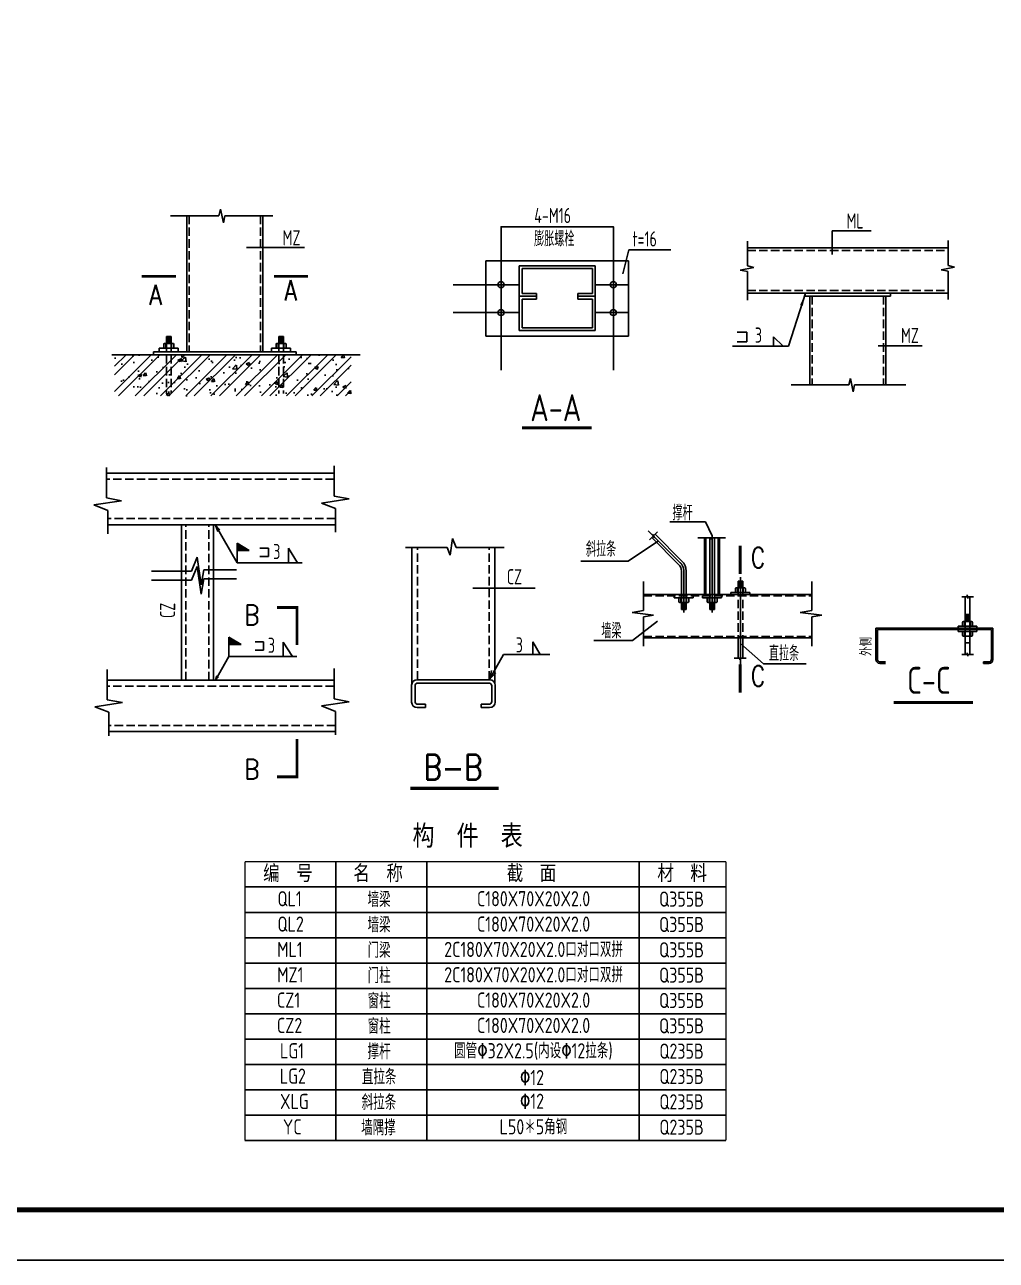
# Model space of a CAD drawing. Extents: x 9834882 to 10005569, y 1691670 to 2510806.
# Drawn here: x 9960684 to 9989505, y 1857607 to 1894284 of the extents above; entities that cross this region are included whole.
import ezdxf
from ezdxf.enums import TextEntityAlignment as Align

# ---------------------------------------------------------------- set-up
doc = ezdxf.new("R2010")
doc.units = 0
doc.header["$LTSCALE"] = 1000
doc.header["$MEASUREMENT"] = 0
for name, pattern in [('DASH', [0.35, 0.25, -0.1]), ('DASHDOT', [25.4, 12.7, -6.35, 0, -6.35]), ('DOTE', [2.42, 2, -0.2, 0.02, -0.2])]:
    doc.linetypes.add(name, pattern=pattern)
doc.layers.get('0').update_dxf_attribs({"linetype": 'CONTINUOUS'})
for name, color, linetype in [('03', 3, 'CONTINUOUS'), ('D', 4, 'CONTINUOUS'), ('DHX', 1, 'DASHDOT'), ('DIM', 3, 'CONTINUOUS'), ('DOTE', 8, 'DOTE'), ('L3', 3, 'CONTINUOUS'), ('PUB_TEXT', 7, 'CONTINUOUS'), ('PUB_TITLE', 4, 'CONTINUOUS'), ('一般文字', 6, 'CONTINUOUS')]:
    doc.layers.add(name, color=color, linetype=linetype)
doc.styles.add('-宋体', font='')
doc.styles.add('_HZTXT', font='atssdeng.shx', dxfattribs={"width": 0.8, "bigfont": 'atssdchn.shx'})
doc.styles.add('_TXT', font='SIMPLEX.shx', dxfattribs={"width": 0.6})
doc.styles.add('ROMANS', font='romans.shx', dxfattribs={"width": 0.75, "height": 300, "bigfont": 'hztxt.shx'})
doc.styles.add('TSSD_REIN', font='atssdeng.shx', dxfattribs={"width": 0.7, "bigfont": 'atssdchn.shx'})
doc.styles.get('-宋体').set_extended_font_data('SimSun')

# ---------------------------------------------------------------- blocks, each defined once
blk = doc.blocks.new('*X40')
at = {"color": 0}
for p, q in [((20847, 8048), (20858, 8059)), ((20849, 8033), (20878, 8062)), ((20851, 8017), (20898, 8064)), ((20861, 8009), (20918, 8066)), ((20881, 8012), (20920, 8050)), ((20901, 8014), (20922, 8035)), ((20921, 8017), (20924, 8019))]:
    blk.add_line(p, q, dxfattribs=at)
blk = doc.blocks.new('*X39')
at = {"color": 0}
for p, q in [((20622, 8017), (20636, 8031)), ((20624, 8002), (20656, 8034)), ((20626, 7986), (20676, 8036)), ((20639, 7981), (20692, 8035)), ((20659, 7984), (20694, 8020)), ((20679, 7986), (20696, 8004))]:
    blk.add_line(p, q, dxfattribs=at)
blk = doc.blocks.new('*X41')
at = {"color": 0}
for p, q in [((22073, 7790), (22086, 7802)), ((22085, 7787), (22100, 7802)), ((22099, 7787), (22114, 7802)), ((22113, 7787), (22128, 7802)), ((22127, 7787), (22142, 7802)), ((22142, 7787), (22157, 7802)), ((22156, 7787), (22171, 7802)), ((22170, 7787), (22185, 7802)), ((22184, 7787), (22199, 7802)), ((22198, 7787), (22213, 7802)), ((22212, 7787), (22227, 7802)), ((22226, 7787), (22241, 7802)), ((22241, 7787), (22256, 7802)), ((22255, 7787), (22270, 7802)), ((22269, 7787), (22284, 7802)), ((22283, 7787), (22298, 7802)), ((22297, 7787), (22312, 7802)), ((22311, 7787), (22326, 7802)), ((22325, 7787), (22340, 7802)), ((22340, 7787), (22355, 7802)), ((22354, 7787), (22369, 7802)), ((22368, 7787), (22383, 7802)), ((22382, 7787), (22397, 7802)), ((22396, 7787), (22411, 7802)), ((22410, 7787), (22425, 7802)), ((22424, 7787), (22439, 7802)), ((22439, 7787), (22454, 7802)), ((22453, 7787), (22468, 7802)), ((22467, 7787), (22482, 7802)), ((22481, 7787), (22496, 7802)), ((22495, 7787), (22510, 7802)), ((22509, 7787), (22524, 7802)), ((22523, 7787), (22538, 7802)), ((22538, 7787), (22553, 7802)), ((22552, 7787), (22567, 7802)), ((22566, 7787), (22581, 7802)), ((22580, 7787), (22595, 7802)), ((22594, 7787), (22609, 7802)), ((22608, 7787), (22623, 7802)), ((22622, 7787), (22626, 7791))]:
    blk.add_line(p, q, dxfattribs=at)
blk = doc.blocks.new('*X42')
at = {"color": 0}
for p, q in [((20622, 8017), (20636, 8031)), ((20624, 8002), (20656, 8034)), ((20626, 7986), (20676, 8036)), ((20639, 7981), (20692, 8035)), ((20659, 7984), (20694, 8020)), ((20679, 7986), (20696, 8004))]:
    blk.add_line(p, q, dxfattribs=at)
blk = doc.blocks.new('XHFY')
for p, q in [((0, 2.53), (0, 4.03)), ((0, 4.03), (2.5, 2.53)), ((0, 1.03), (0, 2.53)), ((0, 2.53), (2.5, 2.53)), ((0, 1.03), (0, 0))]:
    blk.add_line(p, q)
for points in [[(2.5, 2.53), (0, 2.53), (0, 4.03), (2.5, 2.53)], [(0, 4.03), (2.5, 2.53), (0, 4.03), (2.5, 2.53)], [(2.5, 2.53), (0, 2.53), (0, 4.03), (0, 2.53)]]:
    blk.add_solid(points)

msp = doc.modelspace()

# ---------------------------------------------------------------- hatches: boundary and pattern name
h = msp.add_hatch()
h.set_pattern_fill('ANSI32', color=256, scale=1410.87744, style=0)
h.set_pattern_definition([(45, (2413262.3, -9698903.65), (-374.115377, 374.115377), []), (45, (2413511.7, -9698903.65), (-374.115377, 374.115377), [])])
h.paths.add_polyline_path([(9970363.8, 1884488.5), (9968614.6, 1884488.5), (9964381.9, 1884488.5), (9963346.2, 1884488.5), (9963346.2, 1883264.1), (9970363.8, 1883264.1)])
h = msp.add_hatch()
h.set_pattern_fill('AR-CONC', color=256, scale=141.087744, style=0)
h.set_pattern_definition([(50, (2413262.3, -9698903.65), (1011.96621, -88.53557), [105.81581, -1163.97389]), (355, (2413262.3, -9698903.6), (-195.76113, 1061.25091), [84.65265, -931.17911]), (100.4514, (2413346.6, -9698911), (816.205835, 972.714696), [89.929596, -989.22559]), (46.1842, (2413262.3, -9698621.5), (1505.74632, -233.52704), [158.72371, -1745.96083]), (96.6356, (2413387.8, -9698641), (1318.69453, 1374.36093), [134.8944, -1483.83815]), (351.1842, (2413262.3, -9698621.5), (1318.69345, 1374.36196), [126.97897, -1396.76867]), (21, (2413403.4, -9698692), (842.162694, -568.04591), [105.81581, -1163.97389]), (326, (2413403.4, -9698692), (343.28811, 1023.09784), [84.65265, -931.17911]), (71.4514, (2413473.6, -9698739.4), (1185.45115, 455.051), [89.929596, -989.22559]), (37.5, (2413262.3, -9698903.65), (17.156066, 469.672428), [0, -919.89209, 0, -945.287885, 0, -934.706304]), (7.5, (2413262.3, -9698903.65), (371.158876, 556.466586), [0, -538.955182, 0, -898.72893, 0, -356.246554]), (327.5, (2412947.7, -9698903.65), (753.158032, -31.82216), [0, -352.71936, 0, -1100.484403, 0, -1460.25815]), (317.5, (2412806.6, -9698903.65), (822.80421, 141.23586), [0, -458.535168, 0, -730.834514, 0, -1036.99492])])
h.paths.add_polyline_path([(9970363.8, 1884488.5), (9968614.6, 1884488.5), (9964381.9, 1884488.5), (9963346.2, 1884488.5), (9963346.2, 1883264.1), (9970363.8, 1883264.1)])

# ---------------------------------------------------------------- linework, layer by layer
at = {"const_width": 93.3}
msp.add_lwpolyline([(9972121.8, 1871614.9), (9974745.9, 1871614.9)], dxfattribs=at)
at = {"layer": '03'}
msp.add_line((9969160, 1884488.5), (9970477.6, 1884488.5), dxfattribs=at)
at = {"layer": '03', "const_width": 84.7}
for points in [[(9964157.2, 1886813.7), (9965170.2, 1886813.7)], [(9968075.2, 1886813.7), (9969088.2, 1886813.7)], [(9981904.8, 1878823.6), (9981904.8, 1877983.8)], [(9968760.4, 1875866.5), (9968760.4, 1876987), (9968167.4, 1876987)], [(9981904.8, 1874460.5), (9981904.8, 1875300.3)], [(9968760.4, 1873078), (9968760.4, 1871957.5), (9968167.4, 1871957.5)]]:
    msp.add_lwpolyline(points, dxfattribs=at)
at = {"layer": 'D'}
for p, q in [((9965011.9, 1888613.3), (9966446.4, 1888613.3)), ((9965493.3, 1888613.3), (9965493.3, 1884573.2)), ((9966446.4, 1888613.3), (9966493.8, 1888803.8)), ((9966493.8, 1888803.8), (9966575.6, 1888401.7)), ((9966575.6, 1888401.7), (9966615.7, 1888613.3)), ((9966615.7, 1888613.3), (9968040.7, 1888613.3)), ((9967750.7, 1888613.3), (9967750.7, 1884573.2)), ((9984640.1, 1887464.6), (9984640.1, 1888168.8)), ((9984640.1, 1888168.8), (9985798.1, 1888168.8)), ((9982121, 1887861.3), (9982121, 1887125.9)), ((9988078.4, 1887874.4), (9988078.4, 1887139)), ((9968984.7, 1887668.5), (9967266.8, 1887668.5)), ((9978427.9, 1886886.4), (9978600.1, 1887603.1)), ((9978600.1, 1887603.1), (9979850.1, 1887603.1)), ((9982121, 1887662.4), (9988078.4, 1887662.4)), ((9974365.1, 1887271), (9974365.1, 1885034.7)), ((9974365.1, 1887271), (9978597.8, 1887271)), ((9975352.7, 1887129.9), (9977610.2, 1887129.9)), ((9975352.7, 1887129.9), (9975352.7, 1885202.6)), ((9975437.4, 1887045.2), (9977525.5, 1887045.2)), ((9975437.4, 1887045.2), (9975437.4, 1886309.3)), ((9977525.5, 1887045.2), (9977525.5, 1886309.3)), ((9977610.2, 1887129.9), (9977610.2, 1885202.6)), ((9978597.8, 1887271), (9978597.8, 1885034.7)), ((9982311.4, 1887078.5), (9981909.3, 1886996.7)), ((9982121, 1887125.9), (9982311.4, 1887078.5)), ((9988268.9, 1887091.6), (9987866.8, 1887009.8)), ((9988078.4, 1887139), (9988268.9, 1887091.6)), ((9981909.3, 1886996.7), (9982121, 1886956.6)), ((9982121, 1886956.6), (9982121, 1886110.2)), ((9987866.8, 1887009.8), (9988078.4, 1886969.7)), ((9988078.4, 1886969.7), (9988078.4, 1886123.3)), ((9975437.4, 1886309.3), (9975867.2, 1886309.3)), ((9975867.2, 1886309.3), (9975867.2, 1886140)), ((9977525.5, 1886309.3), (9977095.7, 1886309.3)), ((9977095.7, 1886309.3), (9977095.7, 1886140)), ((9982121, 1886313.3), (9988078.4, 1886313.3)), ((9983842.9, 1886313.3), (9983337.3, 1884739.4)), ((9983831.7, 1886313.3), (9983831.7, 1886228.7)), ((9986371.3, 1886313.3), (9986371.3, 1886228.7)), ((9975352.7, 1886224.7), (9975867.2, 1886224.7)), ((9975437.4, 1886140), (9975867.2, 1886140)), ((9975437.4, 1886140), (9975437.4, 1885287.3)), ((9977610.2, 1886224.7), (9977095.7, 1886224.7)), ((9977525.5, 1886140), (9977095.7, 1886140)), ((9977525.5, 1886140), (9977525.5, 1885287.3)), ((9983831.7, 1886228.7), (9986371.3, 1886228.7)), ((9983972.8, 1886228.7), (9983972.8, 1883593.1)), ((9986230.2, 1886228.7), (9986230.2, 1883593.1)), ((9975352.7, 1885202.6), (9977610.2, 1885202.6)), ((9975437.4, 1885287.3), (9977525.5, 1885287.3)), ((9964835.4, 1884825.4), (9965076.1, 1884825.4)), ((9964870, 1884685.4), (9964870, 1884825.4)), ((9964885.7, 1885028.3), (9965025.7, 1885028.3)), ((9964885.7, 1884825.4), (9964885.7, 1885028.3)), ((9965025.7, 1884825.4), (9964885.7, 1884825.4)), ((9965025.7, 1884825.4), (9965025.7, 1885028.3)), ((9965025.7, 1885028.3), (9965025.7, 1884825.4)), ((9965041.4, 1884685.4), (9965041.4, 1884825.4)), ((9968408.7, 1884825.4), (9968168, 1884825.4)), ((9968202.7, 1884685.4), (9968202.7, 1884825.4)), ((9968358.3, 1885028.3), (9968218.4, 1885028.3)), ((9968218.4, 1884825.4), (9968218.4, 1885028.3)), ((9968218.4, 1885028.3), (9968218.4, 1884825.4)), ((9968218.4, 1884825.4), (9968358.3, 1884825.4)), ((9968358.3, 1884825.4), (9968358.3, 1885028.3)), ((9968374, 1884685.4), (9968374, 1884825.4)), ((9974365.1, 1885034.7), (9978597.8, 1885034.7)), ((9981820.6, 1885157), (9982102.7, 1885157)), ((9981820.6, 1884874.8), (9982102.7, 1884874.8)), ((9982102.7, 1885157), (9982102.7, 1884874.8)), ((9983182.2, 1884739.4), (9982900.1, 1885021.6)), ((9982900.1, 1885021.6), (9982900.1, 1884739.4)), ((9963272.3, 1884488.5), (9970632.9, 1884488.5)), ((9964505.7, 1884573.2), (9964505.7, 1884488.5)), ((9964505.7, 1884573.2), (9968738.3, 1884573.2)), ((9964505.7, 1884488.5), (9968738.3, 1884488.5)), ((9964675.8, 1884685.4), (9965235.6, 1884685.4)), ((9964675.8, 1884573.2), (9964675.8, 1884685.4)), ((9964807.4, 1884685.4), (9964807.4, 1884797.4)), ((9965104, 1884685.4), (9965104, 1884797.4)), ((9965235.6, 1884573.2), (9965235.6, 1884685.4)), ((9968568.3, 1884685.4), (9968008.4, 1884685.4)), ((9968008.4, 1884573.2), (9968008.4, 1884685.4)), ((9968140, 1884685.4), (9968140, 1884797.4)), ((9968436.7, 1884685.4), (9968436.7, 1884797.4)), ((9968568.3, 1884573.2), (9968568.3, 1884685.4)), ((9968738.3, 1884573.2), (9968738.3, 1884488.5)), ((9983337.3, 1884739.4), (9981680.9, 1884739.4)), ((9987302.5, 1884748.4), (9985997.7, 1884748.4)), ((9985128.3, 1883593.1), (9985175.7, 1883783.6)), ((9985175.7, 1883783.6), (9985257.5, 1883381.5)), ((9983419.4, 1883593.1), (9985128.3, 1883593.1)), ((9985257.5, 1883381.5), (9985297.6, 1883593.1)), ((9985297.6, 1883593.1), (9986822.5, 1883593.1)), ((9969858.4, 1880289.1), (9969858.4, 1881191.6)), ((9963105.6, 1880236.6), (9963105.6, 1881139.2)), ((9963105.6, 1880970.8), (9969858.4, 1880970.8)), ((9962736.1, 1880031.5), (9963557.2, 1880154.6)), ((9963557.2, 1880154.6), (9963105.6, 1880236.6)), ((9969489, 1880083.9), (9970310, 1880207)), ((9969899.5, 1879919.8), (9969489, 1880083.9)), ((9970310, 1880207), (9969858.4, 1880289.1)), ((9963146.6, 1879867.4), (9962736.1, 1880031.5)), ((9963146.6, 1879170), (9963146.6, 1879867.4)), ((9969899.5, 1879222.4), (9969899.5, 1879919.8)), ((9969901.9, 1879443.3), (9963146.6, 1879443.3)), ((9965336.3, 1874826.9), (9965336.3, 1879443.3)), ((9966284.1, 1874826.9), (9966284.1, 1879443.3)), ((9966339.5, 1879431.1), (9966986.6, 1878310.3)), ((9966339.5, 1879431.1), (9966469, 1879287.8)), ((9966339.5, 1879431.1), (9966409.9, 1879237.2)), ((9980876.2, 1879525.7), (9979825.1, 1879525.7)), ((9981074.3, 1879112.1), (9980876.2, 1879525.7)), ((9973304.5, 1878537.4), (9973374.3, 1879030.3)), ((9973374.3, 1879030.3), (9973478.9, 1878769)), ((9979484.5, 1878959.6), (9978584, 1878358.5)), ((9979321.2, 1879092.8), (9979217.2, 1878988.8)), ((9980082.4, 1878263.3), (9979286.7, 1879058.3)), ((9979361.3, 1879063.5), (9979303.6, 1879150.8)), ((9979303.6, 1879150.8), (9979347.3, 1879119)), ((9979321.2, 1879092.8), (9979361.3, 1879063.5)), ((9979347.3, 1879119), (9979455, 1879226.8)), ((9980181.3, 1878362.3), (9979385.6, 1879157.3)), ((9980649.5, 1879053.2), (9981053.9, 1879053.2)), ((9980822.3, 1879053.2), (9980780.3, 1879053.2)), ((9980850.3, 1877370.5), (9980850.3, 1879053.2)), ((9980892.3, 1877370.5), (9980892.3, 1879053.2)), ((9981004.3, 1877370.5), (9981004.3, 1879053.2)), ((9981053.9, 1879053.2), (9981060.7, 1879004.1)), ((9981060.7, 1879004.1), (9981081.7, 1879106.6)), ((9981081.7, 1879106.6), (9981090.1, 1879053.2)), ((9981090.1, 1879053.2), (9981473, 1879053.2)), ((9981144.2, 1877370.5), (9981144.2, 1879053.2)), ((9981256.2, 1877370.5), (9981256.2, 1879053.2)), ((9981298.2, 1877370.5), (9981298.2, 1879053.2)), ((9981368.2, 1879053.2), (9981326.2, 1879053.2)), ((9967660.4, 1878750.7), (9967911.2, 1878750.7)), ((9967911.2, 1878750.7), (9967911.2, 1878499.8)), ((9968504, 1878741.8), (9968504, 1878310.2)), ((9968504, 1878741.8), (9968779.9, 1878310.2)), ((9971978.2, 1878769), (9973217.4, 1878769)), ((9972169.2, 1874723.9), (9972169.2, 1878769)), ((9973217.4, 1878769), (9973304.5, 1878537.4)), ((9973478.9, 1878769), (9974907.6, 1878769)), ((9974632, 1874724), (9974632, 1878769)), ((9965632.3, 1878065), (9965796.4, 1878475.5)), ((9965796.4, 1878475.5), (9965919.5, 1877654.4)), ((9966986.8, 1878310.2), (9968915.9, 1878310.2)), ((9967660.4, 1878499.8), (9967911.2, 1878499.8)), ((9978584, 1878358.5), (9977178.8, 1878358.5)), ((9964440.9, 1878065), (9965632.3, 1878065)), ((9965632.3, 1877791.1), (9965796.4, 1878201.7)), ((9965796.4, 1878201.7), (9965919.5, 1877380.6)), ((9965919.5, 1877654.4), (9966001.5, 1878106)), ((9966001.5, 1878106), (9966967, 1878106)), ((9980164.5, 1877370.5), (9980164.5, 1878065.2)), ((9980304.4, 1877370.5), (9980304.4, 1878065.2)), ((9964440.9, 1877791.1), (9965632.3, 1877791.1)), ((9965919.5, 1877380.6), (9966001.5, 1877832.2)), ((9966001.5, 1877832.2), (9966967, 1877832.2)), ((9973981.1, 1877556.1), (9975822.2, 1877556.1)), ((9979041.4, 1877756.7), (9979041.4, 1876893.3)), ((9981765.7, 1877426.4), (9981765.7, 1877538.4)), ((9982034.4, 1877566.4), (9981793.7, 1877566.4)), ((9981828.4, 1877426.4), (9981828.4, 1877566.4)), ((9981984.1, 1877769.4), (9981844.1, 1877769.4)), ((9981844.1, 1877566.4), (9981844.1, 1877769.4)), ((9981844.1, 1877769.4), (9981844.1, 1877566.4)), ((9981844.1, 1877566.4), (9981984.1, 1877566.4)), ((9981984.1, 1877566.4), (9981984.1, 1877769.4)), ((9981999.7, 1877426.4), (9981999.7, 1877566.4)), ((9982062.4, 1877426.4), (9982062.4, 1877538.4)), ((9984033.3, 1877756.7), (9984033.3, 1876893.3)), ((9979041.4, 1877370.5), (9984033.3, 1877370.5)), ((9979954.5, 1877328.5), (9979954.5, 1877272.5)), ((9980514.4, 1877272.5), (9979954.5, 1877272.5)), ((9980086.1, 1877272.5), (9980086.1, 1877160.5)), ((9980354.8, 1877132.5), (9980114.1, 1877132.5)), ((9980148.8, 1877272.5), (9980148.8, 1877132.5)), ((9980164.5, 1877370.5), (9980165.8, 1876929.6)), ((9980164.5, 1877132.5), (9980304.4, 1877132.5)), ((9980304.4, 1876929.6), (9980304.4, 1877370.5)), ((9980320.1, 1877272.5), (9980320.1, 1877132.5)), ((9980382.8, 1877272.5), (9980382.8, 1877160.5)), ((9980514.4, 1877328.5), (9980514.4, 1877272.5)), ((9980822.3, 1877370.5), (9980780.3, 1877370.5)), ((9980794.3, 1877328.5), (9980794.3, 1877272.5)), ((9981354.2, 1877272.5), (9980794.3, 1877272.5)), ((9980925.9, 1877272.5), (9980925.9, 1877160.5)), ((9981194.6, 1877132.5), (9980953.9, 1877132.5)), ((9980988.6, 1877272.5), (9980988.6, 1877132.5)), ((9981004.3, 1877370.5), (9981005.6, 1876929.6)), ((9981004.3, 1877132.5), (9981144.2, 1877132.5)), ((9981144.2, 1876929.6), (9981144.2, 1877370.5)), ((9981159.9, 1877272.5), (9981159.9, 1877132.5)), ((9981222.6, 1877272.5), (9981222.6, 1877160.5)), ((9981354.2, 1877328.5), (9981354.2, 1877272.5)), ((9982194, 1877426.4), (9981634.1, 1877426.4)), ((9981634.1, 1877370.5), (9981634.1, 1877426.4)), ((9982194, 1877370.5), (9982194, 1877426.4)), ((9988634.1, 1877303.9), (9988481.6, 1877303.9)), ((9988579.9, 1876570.8), (9988579.9, 1877303.9)), ((9988642.4, 1877357.3), (9988634.1, 1877303.9)), ((9988663.5, 1877254.8), (9988642.4, 1877357.3)), ((9988670.2, 1877303.9), (9988663.5, 1877254.8)), ((9988834.1, 1877303.9), (9988670.2, 1877303.9)), ((9988719.9, 1876570.8), (9988719.9, 1877303.9)), ((9979041.4, 1876893.3), (9978699.3, 1876838.2)), ((9978699.3, 1876838.2), (9979339.7, 1876756.2)), ((9979339.7, 1876756.2), (9979041.4, 1876704.6)), ((9980304.4, 1876929.6), (9980164.5, 1876929.6)), ((9981144.2, 1876929.6), (9981004.3, 1876929.6)), ((9984033.3, 1876893.3), (9983691.3, 1876838.2)), ((9983691.3, 1876838.2), (9984331.7, 1876756.2)), ((9984331.7, 1876756.2), (9984033.3, 1876704.6)), ((9988579.9, 1876570.8), (9988579.9, 1876773.8)), ((9988579.9, 1876773.8), (9988719.9, 1876773.8)), ((9988719.9, 1876773.8), (9988719.9, 1876570.8)), ((9979041.4, 1876704.6), (9979041.4, 1875833.3)), ((9984033.3, 1876704.6), (9984033.3, 1875833.3)), ((9988369.9, 1876430.9), (9988929.8, 1876430.9)), ((9988369.9, 1876374.9), (9988369.9, 1876430.9)), ((9988501.5, 1876430.9), (9988501.5, 1876542.8)), ((9988529.5, 1876570.8), (9988770.2, 1876570.8)), ((9988564.2, 1876430.9), (9988564.2, 1876570.8)), ((9988579.9, 1876136.9), (9988579.9, 1876570.8)), ((9988719.9, 1876570.8), (9988579.9, 1876570.8)), ((9988719.9, 1876136.9), (9988719.9, 1876570.8)), ((9988735.6, 1876430.9), (9988735.6, 1876570.8)), ((9988798.2, 1876430.9), (9988798.2, 1876542.8)), ((9988929.8, 1876374.9), (9988929.8, 1876430.9)), ((9979041.4, 1876082.8), (9984033.3, 1876082.8)), ((9981844.1, 1876082.8), (9981844.1, 1875476.4)), ((9981984.1, 1876082.8), (9981984.1, 1875476.4)), ((9985936.6, 1876374.9), (9985936.6, 1875437.1)), ((9985936.6, 1876374.9), (9989406.5, 1876374.9)), ((9985978.6, 1876332.9), (9985978.6, 1875451.1)), ((9989364.6, 1876332.9), (9985978.6, 1876332.9)), ((9988369.9, 1876332.9), (9988369.9, 1876276.9)), ((9988369.9, 1876276.9), (9988929.8, 1876276.9)), ((9988501.5, 1876276.9), (9988501.5, 1876164.9)), ((9988529.5, 1876136.9), (9988770.2, 1876136.9)), ((9988564.2, 1876276.9), (9988564.2, 1876136.9)), ((9988719.9, 1876136.9), (9988579.9, 1876136.9)), ((9988579.9, 1876136.9), (9988579.9, 1875934)), ((9988579.9, 1875589.1), (9988579.9, 1876136.9)), ((9988719.9, 1875934), (9988719.9, 1876136.9)), ((9988719.9, 1875589.1), (9988719.9, 1876136.9)), ((9988735.6, 1876276.9), (9988735.6, 1876136.9)), ((9988798.2, 1876276.9), (9988798.2, 1876164.9)), ((9988929.8, 1876332.9), (9988929.8, 1876276.9)), ((9989364.6, 1876332.9), (9989364.6, 1875451.1)), ((9989406.5, 1876374.9), (9989406.5, 1875437.1)), ((9967519, 1875967.7), (9967769.8, 1875967.7)), ((9967519, 1875716.9), (9967769.8, 1875716.9)), ((9967769.8, 1875967.7), (9967769.8, 1875716.9)), ((9968347.5, 1875958.8), (9968347.5, 1875527.3)), ((9968347.5, 1875958.8), (9968623.4, 1875527.3)), ((9975760.7, 1875589.4), (9975760.7, 1875967)), ((9975760.7, 1875967), (9975975.2, 1875589.4)), ((9978713.4, 1876008.7), (9977570.6, 1876008.7)), ((9981914.1, 1875920.9), (9982596.8, 1875314.9)), ((9988579.9, 1875934), (9988719.9, 1875934)), ((9966338.9, 1874826.9), (9966743.3, 1875527.3)), ((9966743.3, 1875527.3), (9968755.8, 1875527.3)), ((9974476.9, 1874870.1), (9974885.1, 1875589.4)), ((9974885.1, 1875589.4), (9976264.8, 1875589.4)), ((9981729.8, 1875476.4), (9981893.7, 1875476.4)), ((9981893.7, 1875476.4), (9981900.5, 1875427.2)), ((9981900.5, 1875427.2), (9981921.5, 1875529.8)), ((9981921.5, 1875529.8), (9981929.9, 1875476.4)), ((9981929.9, 1875476.4), (9982082.3, 1875476.4)), ((9983867.6, 1875314.9), (9982596.8, 1875314.9)), ((9986216.5, 1875325.1), (9986048.6, 1875325.1)), ((9986216.5, 1875367.1), (9986062.6, 1875367.1)), ((9988634.1, 1875589.1), (9988481.6, 1875589.1)), ((9988642.4, 1875642.5), (9988634.1, 1875589.1)), ((9988663.5, 1875540), (9988642.4, 1875642.5)), ((9988670.2, 1875589.1), (9988663.5, 1875540)), ((9988834.1, 1875589.1), (9988670.2, 1875589.1)), ((9989126.6, 1875367.1), (9989280.6, 1875367.1)), ((9989126.6, 1875367.1), (9989126.6, 1875325.1)), ((9989126.6, 1875325.1), (9989294.6, 1875325.1)), ((9963133, 1874244.1), (9963133, 1875146.6)), ((9966338.9, 1874826.9), (9966385, 1874960.1)), ((9966338.9, 1874826.9), (9966431.5, 1874929.7)), ((9969858.4, 1874271.1), (9969858.4, 1875173.7)), ((9974476.9, 1874870.1), (9974526.8, 1875115.2)), ((9974476.9, 1874870.1), (9974656.2, 1875040.8)), ((9969858.4, 1874826.9), (9963145.9, 1874826.9)), ((9972162, 1874675.8), (9972162, 1874177.4)), ((9972261.7, 1874659.1), (9972261.7, 1874194)), ((9974473, 1874841.9), (9972335.2, 1874841.9)), ((9972344.8, 1874742.2), (9974456.4, 1874742.2)), ((9974539.5, 1874659.1), (9974539.5, 1874194)), ((9974639.2, 1874675.8), (9974639.2, 1874177.4)), ((9963584.6, 1874162), (9963133, 1874244.1)), ((9969489, 1874066), (9970310, 1874189.1)), ((9970310, 1874189.1), (9969858.4, 1874271.1)), ((9962763.5, 1874039), (9963584.6, 1874162)), ((9963174, 1873874.9), (9962763.5, 1874039)), ((9963174, 1873177.4), (9963174, 1873874.9)), ((9969899.5, 1873901.9), (9969489, 1874066)), ((9969899.5, 1873204.5), (9969899.5, 1873901.9)), ((9972328.1, 1874011.3), (9972577.3, 1874011.3)), ((9972344.8, 1874110.9), (9972577.3, 1874110.9)), ((9972577.3, 1874110.9), (9972577.3, 1874011.3)), ((9974223.9, 1874110.9), (9974456.4, 1874110.9)), ((9974223.9, 1874110.9), (9974223.9, 1874011.3)), ((9974223.9, 1874011.3), (9974473, 1874011.3)), ((9969901.9, 1873299.5), (9963174, 1873299.5))]:
    msp.add_line(p, q, dxfattribs=at)
at = {"layer": 'D', "linetype": 'DASH'}
for p, q in [((9965563.9, 1888613.3), (9965563.9, 1884573.2)), ((9967680.2, 1888613.3), (9967680.2, 1884573.2)), ((9982121, 1887577.7), (9988078.4, 1887577.7)), ((9982121, 1886398), (9988078.4, 1886398)), ((9984043.3, 1886228.7), (9984043.3, 1883593.1)), ((9986159.7, 1886228.7), (9986159.7, 1883593.1)), ((9964885.7, 1884825.4), (9964885.7, 1883341.7)), ((9965025.7, 1884825.4), (9965025.7, 1883341.7)), ((9968218.4, 1884825.4), (9968218.4, 1883341.7)), ((9968358.3, 1884825.4), (9968358.3, 1883341.7)), ((9969858.4, 1880791.1), (9963116.3, 1880791.1)), ((9969899.5, 1879623), (9963146.6, 1879623)), ((9965464.1, 1874826.9), (9965464.1, 1879443.3)), ((9966149.3, 1874826.9), (9966149.3, 1879443.3)), ((9972335.2, 1874841.9), (9972335.2, 1878769)), ((9974456.8, 1874841.9), (9974456.8, 1878769)), ((9981844.1, 1877566.4), (9981844.1, 1876082.8)), ((9981984.1, 1877566.4), (9981984.1, 1876082.8)), ((9979041.4, 1877328.5), (9984033.3, 1877328.5)), ((9979041.4, 1876120.7), (9984033.3, 1876120.7)), ((9969858.4, 1874647.2), (9963133, 1874647.2)), ((9969899.5, 1873479.2), (9963174, 1873479.2))]:
    msp.add_line(p, q, dxfattribs=at)
at = {"layer": 'D'}
msp.add_lwpolyline([(9978147.5, 1885740.2), (9978147.5, 1888285.2), (9974815.4, 1888285.2), (9974815.4, 1885740.2)], dxfattribs=at)
msp.add_lwpolyline([(9983842.9, 1886313.3, 0, 84.7, 0), (9983727.2, 1885953.2, 84.7, 84.7, 0)], format="xyseb", dxfattribs=at)
for centre in [(9974815.4, 1886565.5), (9978147.5, 1886565.5), (9974815.4, 1885740.2), (9978147.5, 1885740.2)]:
    msp.add_circle(centre, 90, dxfattribs=at)
for centre, radius, start, end in [((9964835.4, 1884797.4), 28, 90, 180), ((9964835.4, 1884797.4), 28, 90, 180), ((9965076.1, 1884797.4), 28, 0, 90), ((9968168, 1884797.4), 28, 90, 180), ((9968408.7, 1884797.4), 28, 0, 90), ((9968408.7, 1884797.4), 28, 0, 90), ((9966986.8, 1878310.4), 0.18, 210, 270), ((9979884.5, 1878065.2), 279.9, 0, 45.02515), ((9979884.5, 1878065.2), 419.9, 0, 45.02515), ((9981793.7, 1877538.4), 28, 90, 180), ((9982034.4, 1877538.4), 28, 0, 90), ((9982034.4, 1877538.4), 28, 0, 90), ((9980114.1, 1877160.5), 28, 180, 270), ((9980354.8, 1877160.5), 28, 270, 0), ((9980354.8, 1877160.5), 28, 270, 0), ((9980953.9, 1877160.5), 28, 180, 270), ((9981194.6, 1877160.5), 28, 270, 0), ((9981194.6, 1877160.5), 28, 270, 0), ((9988529.5, 1876542.8), 28, 90, 180), ((9988529.5, 1876542.8), 28, 90, 180), ((9988770.2, 1876542.8), 28, 0, 90), ((9988529.5, 1876164.9), 28, 180, 270), ((9988529.5, 1876164.9), 28, 180, 270), ((9988770.2, 1876164.9), 28, 270, 0), ((9986048.6, 1875437.1), 112, 180, 270), ((9986062.6, 1875451.1), 84, 180, 270), ((9989280.6, 1875451.1), 84, 270, 0), ((9989294.6, 1875437.1), 112, 270, 0), ((9972328.1, 1874675.8), 166.1, 90, 180), ((9972344.8, 1874659.1), 83.1, 90, 180), ((9974456.4, 1874659.1), 83.1, 0, 90), ((9974473, 1874675.8), 166.1, 0, 90), ((9972344.8, 1874194), 83.1, 180, 270), ((9974456.4, 1874194), 83.1, 270, 0), ((9972328.1, 1874177.4), 166.1, 180, 270), ((9974473, 1874177.4), 166.1, 270, 0)]:
    msp.add_arc(centre, radius, start, end, dxfattribs=at)
at = {"layer": 'DHX'}
for p, q in [((9980131.9, 1878312.8), (9979181.5, 1879262.2)), ((9981074.3, 1876835.5), (9981074.3, 1879112.1)), ((9980234.5, 1876835.5), (9980234.5, 1878065.2)), ((9981914.1, 1875305.6), (9981914.1, 1877889.8))]:
    msp.add_line(p, q, dxfattribs=at)
msp.add_arc((9979884.5, 1878065.2), 349.9, 0, 45.02515, dxfattribs=at)
at = {"layer": 'DIM'}
msp.add_line((9979456.9, 1876579.2), (9978713.4, 1876008.7), dxfattribs=at)
at = {"layer": 'DOTE', "color": 8, "linetype": 'DOTE', "ltscale": 1.5}
for p, q in [((9974815.4, 1886761.8), (9974815.4, 1884031.3)), ((9978147.5, 1886761.8), (9978147.5, 1884031.3)), ((9973389.7, 1886565.5), (9975352.7, 1886565.5)), ((9977610.2, 1886565.5), (9978597.8, 1886565.5)), ((9973389.7, 1885740.2), (9975352.7, 1885740.2)), ((9977610.2, 1885740.2), (9978597.8, 1885740.2))]:
    msp.add_line(p, q, dxfattribs=at)
at = {"layer": 'PUB_TEXT', "color": 150}
for p, q in [((9969916, 1861165.9), (9969916, 1869440.2)), ((9972615.7, 1861165.9), (9972615.7, 1869440.2)), ((9978916, 1861165.9), (9978916, 1869440.2)), ((9967215.7, 1868688), (9981487.1, 1868688)), ((9967215.7, 1867935.8), (9981487.1, 1867935.8)), ((9967215.7, 1867183.6), (9981487.1, 1867183.6)), ((9967215.7, 1866431.4), (9981487.1, 1866431.4)), ((9967215.7, 1865679.2), (9981487.1, 1865679.2)), ((9967215.7, 1864927), (9981487.1, 1864927)), ((9967215.7, 1864174.7), (9981487.1, 1864174.7)), ((9967215.7, 1864174.7), (9981487.1, 1864174.7)), ((9967215.7, 1864174.7), (9981487.1, 1864174.7)), ((9967215.7, 1864174.7), (9981487.1, 1864174.7)), ((9967215.7, 1864174.7), (9981487.1, 1864174.7)), ((9967215.7, 1864174.7), (9981487.1, 1864174.7)), ((9967215.7, 1864174.7), (9981487.1, 1864174.7)), ((9967215.7, 1863422.5), (9981487.1, 1863422.5)), ((9967215.7, 1862670.3), (9981487.1, 1862670.3)), ((9967215.7, 1861918.1), (9981487.1, 1861918.1)), ((9967215.7, 1861165.9), (9981487.1, 1861165.9))]:
    msp.add_line(p, q, dxfattribs=at)
at = {"layer": 'PUB_TEXT', "color": 150, "const_width": 39.7}
for points in [[(9967215.7, 1861165.9), (9967215.7, 1869440.2)], [(9967215.7, 1869440.2), (9981487.1, 1869440.2)], [(9981487.1, 1861165.9), (9981487.1, 1869440.2)], [(9967215.7, 1861165.9), (9981487.1, 1861165.9)]]:
    msp.add_lwpolyline(points, dxfattribs=at)
at = {"layer": 'PUB_TITLE'}
msp.add_lwpolyline([(9894118.7, 1857607.2), (10005568.7, 1857607.2), (10005568.7, 1920607.2), (9894118.7, 1920607.2)], close=True, dxfattribs=at)
at = {"layer": 'PUB_TITLE', "const_width": 150}
msp.add_lwpolyline([(9897868.7, 1859107.2), (10004068.7, 1859107.2), (10004068.7, 1919107.2), (9897868.7, 1919107.2)], close=True, dxfattribs=at)
at = {"layer": '一般文字', "color": 2, "const_width": 93.3}
for points in [[(9977503.9, 1882316.7), (9975437, 1882316.7)], [(9986465.6, 1874165.4), (9988813.6, 1874165.4)]]:
    msp.add_lwpolyline(points, dxfattribs=at)

# ---------------------------------------------------------------- block references
at = {"layer": 'D', "yscale": 2.799360000062734, "zscale": 2.799360000000001}
for name, p, xscale, rotation in [('*X39', (9949881.6, 1945093.7), 2.799359999853563, 262.8749836510982), ('*X39', (9983362.5, 1945093.7), -2.799359999853563, 97.12501634890182), ('*X41', (10002691.8, 1940709.4), -2.799360000062734, 90), ('*X41', (10003097.7, 1940709.4), -2.799360000062734, 90), ('*X39', (9996988.2, 1937834.8), -2.799359999853563, 97.12501634890182), ('*X40', (9995308.6, 1937834.8), -2.799359999853563, 97.12501634890182), ('*X40', (9996148.4, 1937834.8), -2.799359999853563, 97.12501634890182), ('*X42', (9973575.8, 1936839.2), 2.799359999853563, 262.8749836510982)]:
    msp.add_blockref(name, p, dxfattribs=dict(at, xscale=xscale, rotation=rotation))
at = {"layer": 'D', "xscale": 143.7605614885688, "yscale": 143.760561488336, "zscale": 143.7605614883944}
for p in [(9966986.8, 1878310.2), (9966743.3, 1875527.3)]:
    msp.add_blockref('XHFY', p, dxfattribs=at)

# ---------------------------------------------------------------- texts
at = {"layer": 'D', "style": 'TSSD_REIN', "width": 0.7}
for s, p in [('4-M16', (9975799.1, 1888394.9)), ('ML', (9985060.9, 1888232.9)), ('MZ', (9968333.9, 1887735.1)), ('膨胀螺栓', (9975795.9, 1887706.5)), ('t=16', (9978711.6, 1887700.5)), ('3', (9982345.3, 1884845.4)), ('MZ', (9986679.8, 1884835.5)), ('撑杆', (9979900.4, 1879572.4)), ('斜拉条', (9977333.3, 1878495.3)), ('3', (9968054.8, 1878421.8)), ('CZ', (9974983.6, 1877672.3)), ('墙梁', (9977788.5, 1876067.2)), ('3', (9967898.2, 1875638.9)), ('3', (9975250.4, 1875650.9)), ('直拉条', (9982759.3, 1875398.4))]:
    msp.add_text(s, height=450, dxfattribs=at).set_placement(p)
for s, height, p in [('CZ', 450, (9965147.3, 1876673.6)), ('外侧', 337.5, (9985807.1, 1875545.7))]:
    msp.add_text(s, height=height, rotation=90, dxfattribs=at).set_placement(p)
at = {"layer": 'L3', "style": 'ROMANS', "width": 0.8}
for s, p in [('A', (9968384.2, 1886097.3)), ('A', (9964378.7, 1885965.2)), ('B', (9967204.7, 1876459.3)), ('B', (9967204.7, 1871885.2))]:
    msp.add_text(s, height=600, dxfattribs=at).set_placement(p)
for p in [(9982434.5, 1878463.6), (9982434.5, 1874952.9)]:
    msp.add_text('C', height=600, dxfattribs=at).set_placement(p, align=Align.MIDDLE)
at = {"layer": 'PUB_TEXT', "style": '_TXT', "width": 0.8}
msp.add_text('B-B', height=746.5, dxfattribs=at).set_placement((9972516.8, 1871870.3))
at = {"layer": 'PUB_TEXT', "color": 150, "width": 0.8}
for s, height, style, p in [('构  件  表', 600, '-宋体', (9972186.7, 1869918.4)), ('编  号', 450, '-宋体', (9967755, 1868880.6)), ('名  称', 450, '-宋体', (9970431.6, 1868880.6)), ('截  面', 450, '-宋体', (9974981.6, 1868880.6)), ('材  料', 450, '-宋体', (9979449.4, 1868880.6)), ('QL1', 450, 'TSSD_REIN', (9968180.9, 1868114.7)), ('墙梁', 450, 'TSSD_REIN', (9970855.5, 1868089.9)), ('QL2', 450, 'TSSD_REIN', (9968180.9, 1867362.4)), ('墙梁', 450, 'TSSD_REIN', (9970855.5, 1867337.7)), ('ML1', 450, 'TSSD_REIN', (9968173, 1866610.2)), ('门梁', 450, 'TSSD_REIN', (9970855.5, 1866585.4)), ('MZ1', 450, 'TSSD_REIN', (9968173, 1865858)), ('门柱', 450, 'TSSD_REIN', (9970855.5, 1865833.2)), ('CZ1', 450, 'TSSD_REIN', (9968165.1, 1865105.8)), ('窗柱', 450, 'TSSD_REIN', (9970855.5, 1865081)), ('CZ2', 450, 'TSSD_REIN', (9968165.1, 1864353.6)), ('窗柱', 450, 'TSSD_REIN', (9970855.5, 1864328.8)), ('LG1', 450, 'TSSD_REIN', (9968257.5, 1863601.4)), ('撑杆', 450, 'TSSD_REIN', (9970855.5, 1863576.6)), ('LG2 ', 450, 'TSSD_REIN', (9968250.6, 1862849.1)), ('直拉条', 450, 'TSSD_REIN', (9970685.1, 1862824.4)), ('XLG', 450, 'TSSD_REIN', (9968258.6, 1862096.9)), ('斜拉条', 450, 'TSSD_REIN', (9970678.3, 1862072.1)), ('YC', 450, 'TSSD_REIN', (9968342.9, 1861344.7)), ('墙隅撑', 450, 'TSSD_REIN', (9970663.1, 1861319.9))]:
    msp.add_text(s, height=height, dxfattribs=dict(at, style=style)).set_placement(p)
at = {"layer": 'PUB_TEXT', "color": 150, "style": 'TSSD_REIN', "width": 0.8}
for s, p in [('C180X70X20X2.0', (9975779.3, 1868114.7)), ('Q355B', (9980169.3, 1868103.3)), ('C180X70X20X2.0', (9975779.3, 1867362.4)), ('Q355B', (9980169.3, 1867351.1)), ('2C180X70X20X2.0口对口双拼', (9975779.3, 1866610.2)), ('Q355B', (9980169.3, 1866598.9)), ('2C180X70X20X2.0口对口双拼', (9975779.3, 1865858)), ('Q355B', (9980169.3, 1865846.7)), ('C180X70X20X2.0', (9975779.3, 1865105.8)), ('Q355B', (9980169.3, 1865094.4)), ('C180X70X20X2.0', (9975779.3, 1864353.6)), ('Q355B', (9980169.3, 1864342.2)), ('圆管%%13032X2.5(内设%%13012拉条)', (9975773.9, 1863601.4)), ('Q235B', (9980169.3, 1863590)), ('%%13012', (9975732.3, 1862806.1)), ('Q235B', (9980169.3, 1862837.8)), ('%%13012', (9975732.3, 1862103.1)), ('Q235B', (9980169.3, 1862085.6)), ('L50＊5角钢', (9975773.9, 1861344.7)), ('Q235B', (9980169.3, 1861333.4))]:
    msp.add_text(s, height=450, dxfattribs=at).set_placement(p, align=Align.CENTER)
at = {"layer": '一般文字', "color": 2, "style": '_HZTXT', "width": 0.8}
for s, p in [('A-A', (9975681.3, 1882515.8)), ('C-C', (9986860.5, 1874420.8))]:
    msp.add_text(s, height=800, dxfattribs=at).set_placement(p)

doc.saveas('drawing.dxf')
